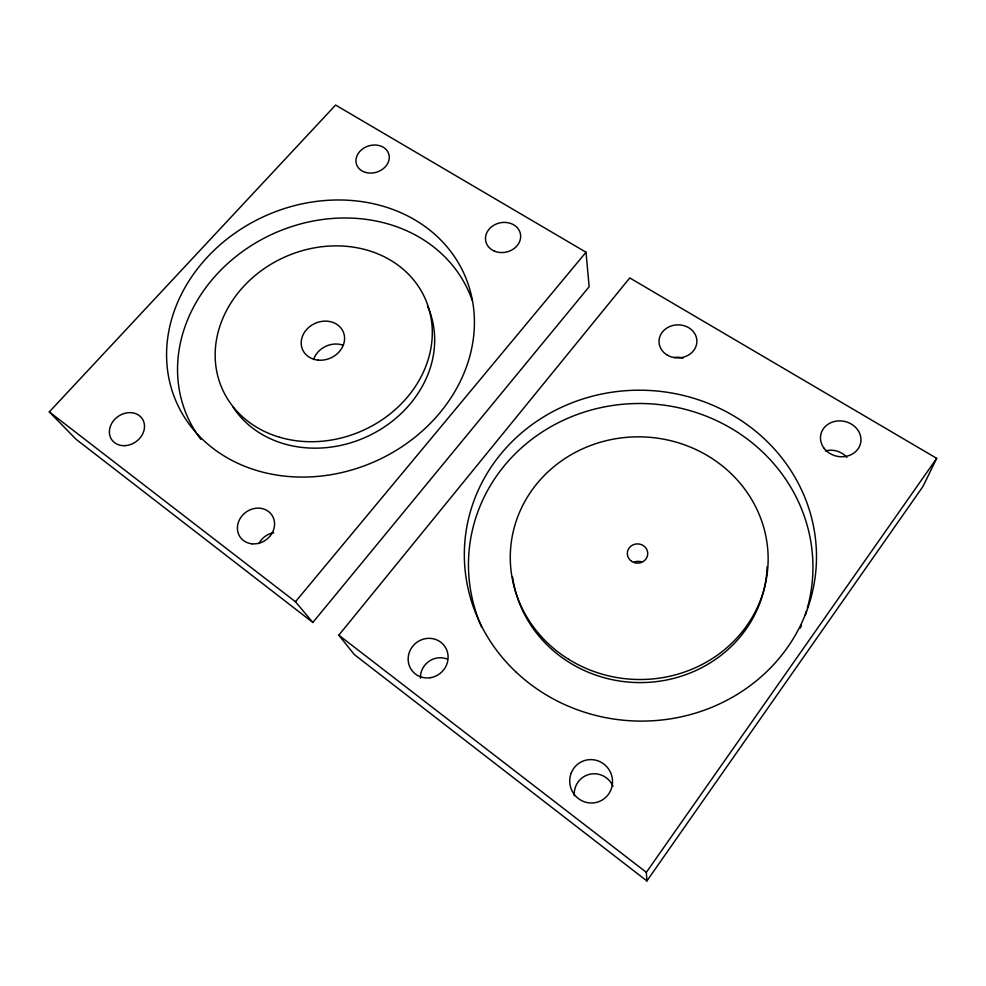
<?xml version="1.0" encoding="UTF-8"?>
<svg xmlns="http://www.w3.org/2000/svg" width="986" height="986" viewBox="0 0 986 986"><rect width="100%" height="100%" fill="white"/><g stroke="black" fill="none" stroke-linecap="round" stroke-linejoin="round"><path stroke-width="1.48" d="M936.7 458.342L922.97 486.455L646.89 880.942L354.319 654.568L338.814 635.181L629.746 277.929L936.7 458.342L646.348 872.339L646.89 880.942M312.833 622.474L589.135 286.753L586.017 252.231L335.61 105.058L49.3 411.914L76.082 439.3L312.833 622.474L295.467 601.743L49.3 411.914M295.467 601.743L586.017 252.231M338.814 635.181L646.348 872.339M825.307 450.935A19.363 17.119 12.9 0 1 846.826 457.381M673.771 357.499A18.056 15.936 -0.6 0 1 683.039 358.152M574.296 795.788A20.718 20.225 68 0 1 613.021 786.236M420.443 678.171A19.375 18.574 -42.1 0 1 447.065 659.03M258.936 543.569A18.401 16.454 -36.8 0 1 273.726 532.76M313.597 359.533A21.47 18.549 -24.2 0 1 343.461 345.334M767.133 566.679A127.884 120.44 3.3 0 1 645.583 682.485A127.884 120.44 3.3 0 1 512.535 576.748M200.848 439.374A153.915 132.272 -24.1 0 1 265.431 237.503A153.915 132.272 -24.1 0 1 472.121 300.212M427.468 306.017A109.877 94.373 -24.1 0 1 372.498 433.939A109.877 94.373 -24.1 0 1 232.992 407.008M806.523 610.901A172.279 162.345 3.5 0 1 805.168 615.227M801.47 625.247A172.279 162.345 3.5 0 1 800.275 628.082M481.661 627.17A172.279 162.345 3.5 0 1 628.711 403.816A172.279 162.345 3.5 0 1 807.361 608.017M634.084 562.168A9.872 9.33 4 0 1 641.615 561.946M515.69 671.725A176.112 165.426 2.8 0 0 810.418 599.722A176.112 165.426 2.8 0 0 595.125 395.509A176.112 165.426 2.8 0 0 515.69 671.725M824.16 448.359A20.349 17.834 11.8 0 0 859.089 447.213A20.349 17.834 11.8 0 0 838.901 420.886A20.349 17.834 11.8 0 0 824.16 448.359M667.226 355.059A18.931 16.528 -1.3 0 0 696.831 342.586A18.931 16.528 -1.3 0 0 669.814 326.502A18.931 16.528 -1.3 0 0 667.226 355.059M571.165 773.16A21.766 21.335 66.7 0 0 594.385 802.801A21.766 21.335 66.7 0 0 607.807 767.971A21.766 21.335 66.7 0 0 571.165 773.16M430.327 677.702A20.373 19.412 -39.6 0 0 444.242 645.67A20.373 19.412 -39.6 0 0 409.831 651.043A20.373 19.412 -39.6 0 0 430.327 677.702M568.614 659.277A128.956 121.315 3 0 0 767.946 565.717A128.956 121.315 3 0 0 581.062 449.53A128.956 121.315 3 0 0 568.614 659.277M631.632 561.342A10.23 9.626 2.8 0 0 647.716 554.44A10.23 9.626 2.8 0 0 633.234 544.753A10.23 9.626 2.8 0 0 631.632 561.342M280.27 475.585A157.489 134.478 -24 0 0 469.287 287.629A157.489 134.478 -24 0 0 211.928 252.428A157.489 134.478 -24 0 0 280.27 475.585M494.159 251.011A17.723 14.95 -12.5 0 0 520.67 236.504A17.723 14.95 -12.5 0 0 494.38 224.931A17.723 14.95 -12.5 0 0 494.159 251.011M365.633 172.439A16.935 13.705 -17.8 0 0 389.199 156.047A16.935 13.705 -17.8 0 0 362.984 148.676A16.935 13.705 -17.8 0 0 365.633 172.439M252.182 543.828A19.301 17.095 -35.9 0 0 273.627 518.5A19.301 17.095 -35.9 0 0 242.137 515.703A19.301 17.095 -35.9 0 0 252.182 543.828M124.84 445.66A18.524 15.48 -34.9 0 0 143.106 420.209A18.524 15.48 -34.9 0 0 112.872 421.589A18.524 15.48 -34.9 0 0 124.84 445.66M279.716 437.279A111.048 95.1 -24 0 0 431.695 322.311A111.048 95.1 -24 0 0 259.786 271.816A111.048 95.1 -24 0 0 279.716 437.279M318.108 360.124A22.197 18.993 -24 0 0 343.609 332.763A22.197 18.993 -24 0 0 306.954 329.151A22.197 18.993 -24 0 0 318.108 360.124"/></g></svg>
